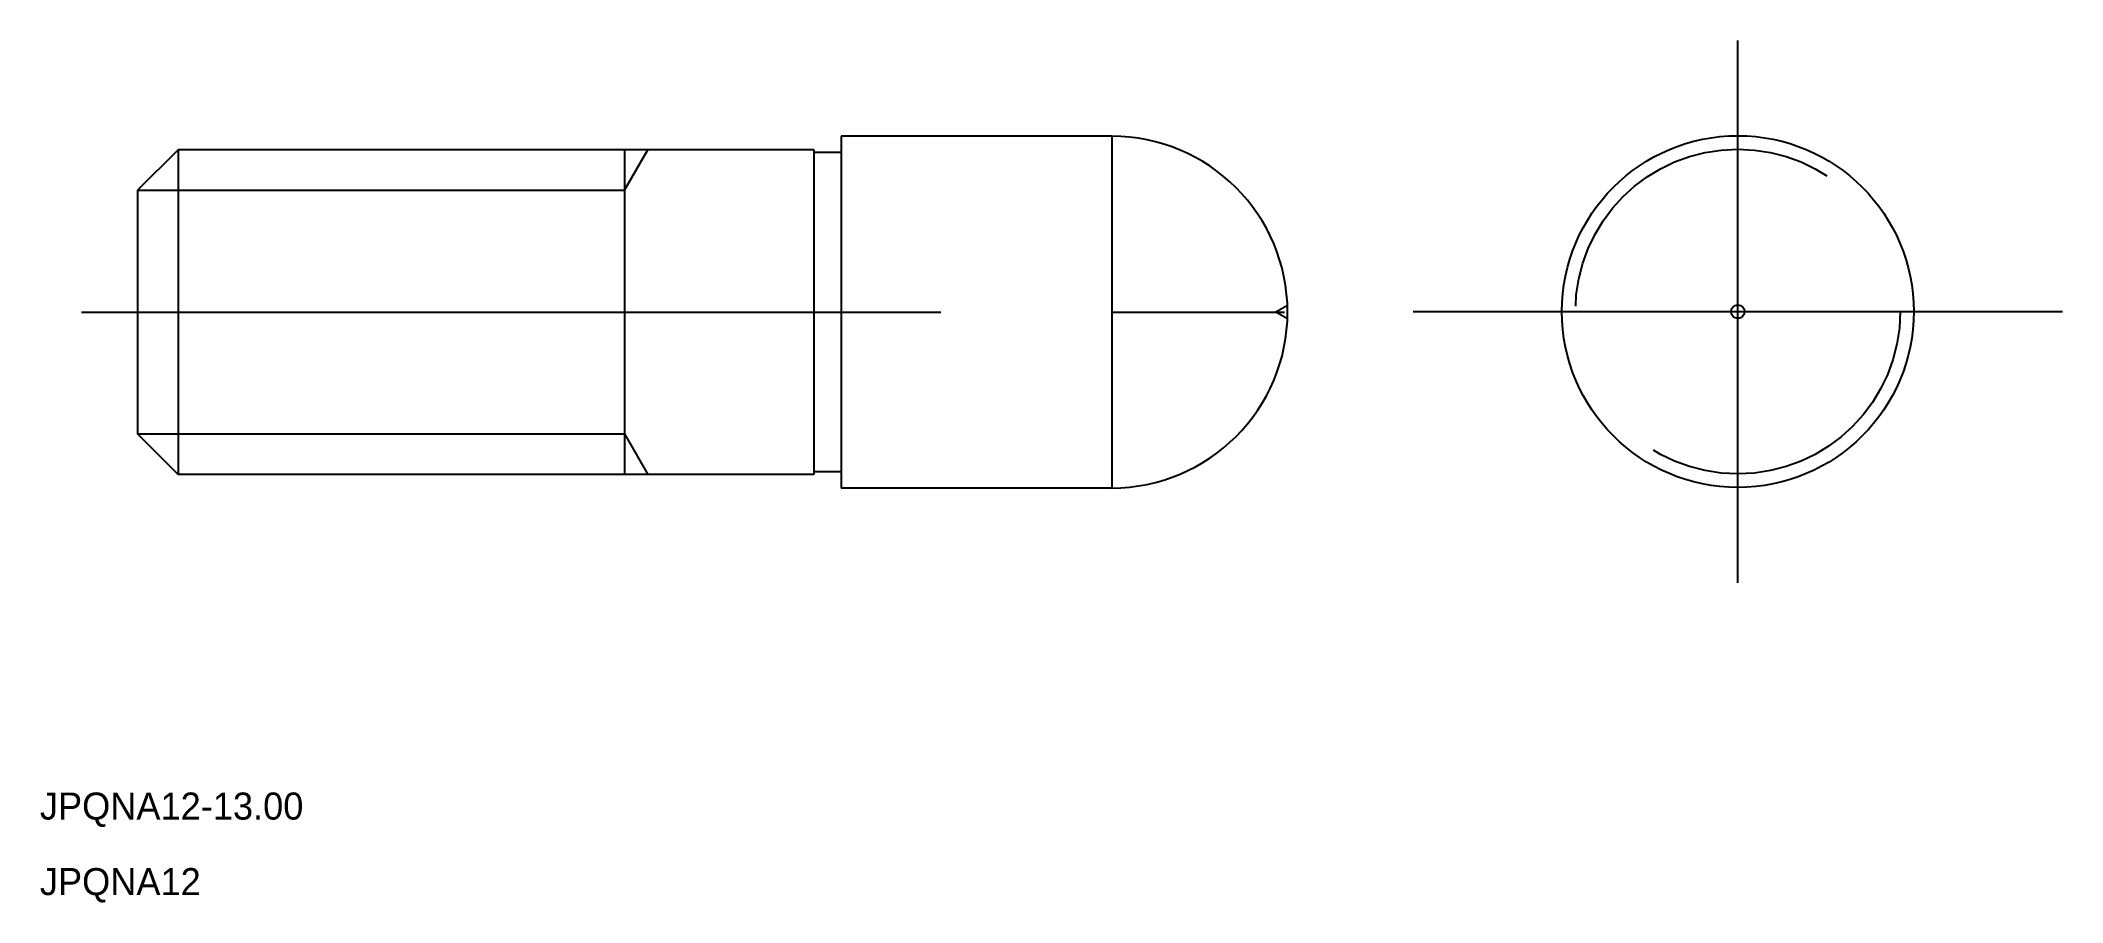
# Model space of a CAD drawing. Extents: x 534.4 to 609.2, y 570.8 to 602.7.
import ezdxf

# ---------------------------------------------------------------- set-up
doc = ezdxf.new("R2010")
doc.units = 0
doc.linetypes.add('CENTER', pattern=[50.8, 31.75, -6.35, 6.35, -6.35])
doc.linetypes.add('DASHED', pattern=[19.05, 12.7, -6.35])
doc.layers.get('0').update_dxf_attribs({"linetype": 'CONTINUOUS'})
doc.layers.add('CENTER', color=1, linetype='CENTER')

msp = doc.modelspace()

# ---------------------------------------------------------------- linework, layer by layer
at = {"color": 7, "linetype": 'CONTINUOUS'}
for p, q in [((539.525, 598.666), (538.025, 597.166)), ((563.025, 598.666), (539.525, 598.666)), ((539.525, 598.666), (539.525, 586.666)), ((556.025, 598.666), (556.025, 586.666)), ((563.025, 598.666), (563.025, 586.666)), ((564.025, 598.566), (563.025, 598.566)), ((564.025, 599.166), (564.025, 586.166)), ((574.025, 599.166), (564.025, 599.166)), ((574.025, 599.166), (574.025, 586.166)), ((538.025, 597.166), (538.025, 588.166)), ((539.525, 586.666), (538.025, 588.166)), ((563.025, 586.666), (539.525, 586.666)), ((564.025, 586.766), (563.025, 586.766)), ((574.025, 586.166), (564.025, 586.166))]:
    msp.add_line(p, q, dxfattribs=at)
at = {"color": 3, "linetype": 'CONTINUOUS'}
for p, q in [((556.025, 597.166), (556.891, 598.666)), ((538.025, 597.166), (556.025, 597.166)), ((538.025, 588.166), (556.025, 588.166)), ((556.025, 588.166), (556.891, 586.666))]:
    msp.add_line(p, q, dxfattribs=at)
at = {"color": 3, "linetype": 'DASHED'}
for p in [(580.521, 592.913), (580.521, 592.418)]:
    msp.add_line(p, (580.092, 592.666), dxfattribs=at)
at = {"color": 7, "linetype": 'CONTINUOUS'}
for radius in [6.5, 0.25]:
    msp.add_circle((597.162, 592.685), radius, dxfattribs=at)
at = {"color": 3, "linetype": 'DASHED'}
msp.add_circle((597.162, 592.685), 6, dxfattribs=at)
at = {"color": 7, "linetype": 'CONTINUOUS'}
msp.add_arc((574.025, 592.666), 6.5, 270, 90, dxfattribs=at)
at = {"layer": 'CENTER', "color": 1, "linetype": 'CONTINUOUS'}
msp.add_line((597.162, 582.666), (597.162, 602.704), dxfattribs=at)
at = {"layer": 'CENTER', "color": 1, "linetype": 'CENTER'}
for p, q in [((535.957, 592.666), (582.741, 592.666)), ((585.162, 592.685), (609.162, 592.685))]:
    msp.add_line(p, q, dxfattribs=at)

# ---------------------------------------------------------------- texts
at = {"color": 7, "linetype": 'CONTINUOUS'}
for s, p in [('JPQNA12-13.00', (534.42, 573.913)), ('JPQNA12', (534.42, 571.122))]:
    msp.add_text(s, height=1, dxfattribs=at).set_placement(p)

doc.saveas('drawing.dxf')
